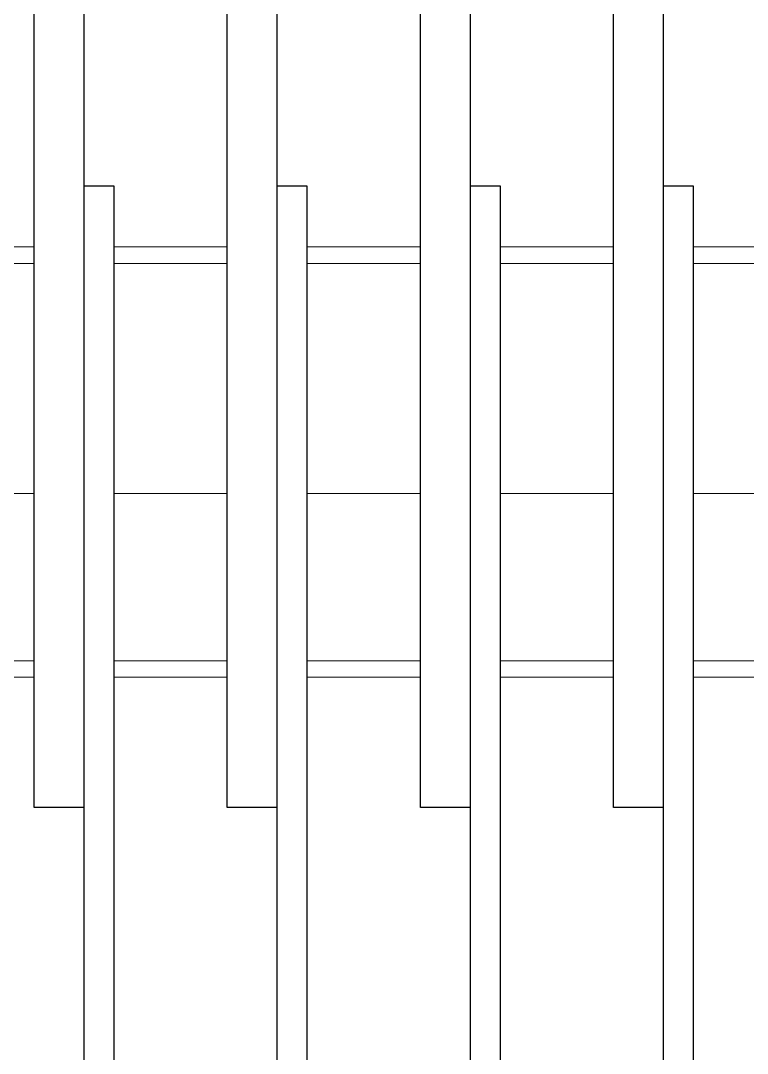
# Model space of a CAD drawing. Header units: millimetres. Extents: x -65574 to 111613, y -106550 to -50518.
# Drawn here: x 19224 to 19751, y -93181 to -92433 of the extents above; entities that cross this region are included whole.
import ezdxf

# ---------------------------------------------------------------- set-up
doc = ezdxf.new("R2010")
doc.units = ezdxf.units.MM

# ---------------------------------------------------------------- blocks, each defined once
blk = doc.blocks.new('*U30')
blk.add_wipeout([(-11, 5450), (11, 5450), (11, -3000), (-11, -3000)])
at = {"ltscale": 100}
blk.add_lwpolyline([(11, 5450), (-11, 5450), (-11, -3000), (11, -3000)], close=True, dxfattribs=at)
blk = doc.blocks.new('*U31')
at = {"color": 0, "linetype": 'ByBlock', "lineweight": -2, "transparency": 16777216}
for p in [(420, 0), (560, 0), (700, 0), (840, 0)]:
    blk.add_blockref('*U30', p, dxfattribs=at)
blk = doc.blocks.new('*U166')
at = {"lineweight": 15}
blk.add_lwpolyline([(-950, 6), (-950, -6), (950, -6), (950, 6)], close=True, dxfattribs=at)
blk = doc.blocks.new('*U167')
at = {"color": 0, "linetype": 'ByBlock', "lineweight": -2, "transparency": 16777216}
for p in [(0, -21600), (0, -21900)]:
    blk.add_blockref('*U166', p, dxfattribs=at)
blk = doc.blocks.new('*U224')
at = {"color": 0}
blk.add_wipeout([(-22, 7525.389778), (14, 7525.389778), (14, 1675), (-22, 1675)], dxfattribs=at)
at = {"color": 0, "ltscale": 100}
blk.add_lwpolyline([(-22, 7525.389778), (14, 7525.389778), (14, 1675), (-22, 1675)], close=True, dxfattribs=at)
blk = doc.blocks.new('*U225')
at = {"color": 0, "linetype": 'ByBlock', "lineweight": -2, "transparency": 16777216}
for p in [(420, 0), (560, 0), (700, 0), (840, 0)]:
    blk.add_blockref('*U224', p, dxfattribs=at)

msp = doc.modelspace()

# ---------------------------------------------------------------- linework, layer by layer
at = {"color": 0, "lineweight": 15}
msp.add_lwpolyline([(22012.71, -92775.46), (18006.33, -92775.46)], dxfattribs=at)

# ---------------------------------------------------------------- block references
at = {"color": 0, "lineweight": -2}
msp.add_blockref('*U167', (19761.65, -71002.79), dxfattribs=at)

# ---------------------------------------------------------------- next in the draw order: block references
at = {"color": 0}
msp.add_blockref('*U31', (18861.15, -98002.79), dxfattribs=at)

# ---------------------------------------------------------------- next in the draw order: block references
at = {"color": 0, "lineweight": -2}
msp.add_blockref('*U225', (18836.15, -94678.18), dxfattribs=at)

doc.saveas('drawing.dxf')
